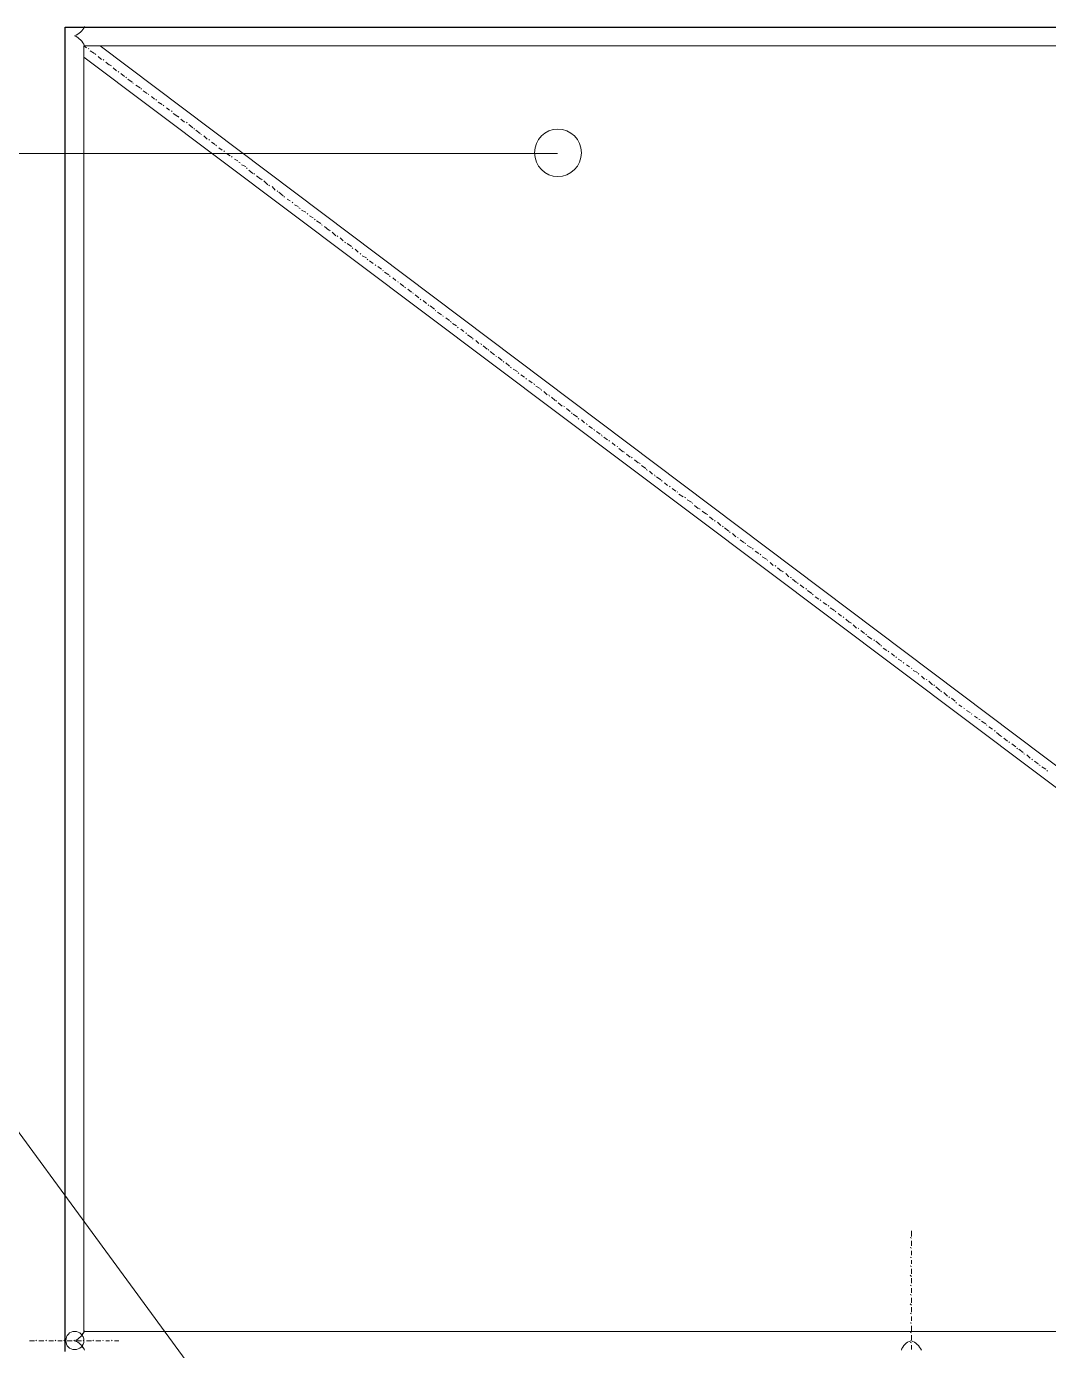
# Model space of a CAD drawing. Header units: millimetres. Extents: x 2928 to 3112, y 1220 to 1280.
# Drawn here: x 3060.5 to 3063.205, y 1250.878 to 1254.38 of the extents above; entities that cross this region are included whole.
import ezdxf

# ---------------------------------------------------------------- set-up
doc = ezdxf.new("R2010")
doc.units = ezdxf.units.MM

msp = doc.modelspace()

# ---------------------------------------------------------------- linework, layer by layer
at = {"color": 7, "linetype": 'Continuous', "lineweight": -2, "true_color": 0x000007}
msp.add_lwpolyline([(3060.60278, 1250.87545), (3060.60278, 1254.3786), (3082.70999, 1254.3786), (3082.70999, 1250.87545)], dxfattribs=at)
at = {"color": 7, "linetype": 'Continuous', "lineweight": 5, "true_color": 0x000007}
for points in [[(3060.6524, 1250.92838), (3060.6524, 1254.32898), (3060.6524, 1254.32898)], [(3060.6954, 1254.32898), (3065.1744, 1250.95815), (3065.1744, 1250.95815)], [(3060.6524, 1254.29921), (3065.14132, 1250.92838), (3065.14132, 1250.92838)]]:
    msp.add_lwpolyline(points, dxfattribs=at)
msp.add_lwpolyline([(3060.6524, 1250.92838), (3065.1744, 1250.92838), (3065.1744, 1254.32898), (3060.6524, 1254.32898)], close=True, dxfattribs=at)
at = {"color": 252, "linetype": 'Continuous', "lineweight": 13, "true_color": 0x989898}
for points in [[(3060.6524, 1254.32898), (3060.65901, 1254.32402), (3060.65901, 1254.32402)], [(3060.66563, 1254.32071), (3060.66398, 1254.32236), (3060.66398, 1254.32236)], [(3060.66894, 1254.31575), (3060.68052, 1254.30913), (3060.68052, 1254.30913)], [(3060.68382, 1254.30582), (3060.68217, 1254.30748), (3060.68217, 1254.30748)], [(3060.69044, 1254.30086), (3060.69871, 1254.29259), (3060.69871, 1254.29259)], [(3060.70533, 1254.29094), (3060.70367, 1254.29259), (3060.70367, 1254.29259)], [(3060.71029, 1254.28598), (3060.72021, 1254.27771), (3060.72021, 1254.27771)], [(3060.72517, 1254.27605), (3060.72186, 1254.27771), (3060.72186, 1254.27771)], [(3060.73013, 1254.27109), (3060.7384, 1254.26282), (3060.7384, 1254.26282)], [(3060.74502, 1254.25951), (3060.74337, 1254.26117), (3060.74337, 1254.26117)], [(3060.74998, 1254.2562), (3060.75991, 1254.24794), (3060.75991, 1254.24794)], [(3060.76487, 1254.24463), (3060.76321, 1254.24628), (3060.76321, 1254.24628)], [(3060.76818, 1254.24132), (3060.77975, 1254.23305), (3060.77975, 1254.23305)], [(3060.78306, 1254.22974), (3060.78141, 1254.2314), (3060.78141, 1254.2314)], [(3060.78968, 1254.22478), (3060.80126, 1254.21816), (3060.80126, 1254.21816)], [(3060.80456, 1254.21486), (3060.80291, 1254.21651), (3060.80291, 1254.21651)], [(3060.80953, 1254.20989), (3060.81945, 1254.20328), (3060.81945, 1254.20328)], [(3060.82441, 1254.19997), (3060.82276, 1254.20162), (3060.82276, 1254.20162)], [(3060.83103, 1254.19501), (3060.8393, 1254.18839), (3060.8393, 1254.18839)], [(3060.84426, 1254.18508), (3060.84261, 1254.18674), (3060.84261, 1254.18674)], [(3060.84922, 1254.18012), (3060.85915, 1254.17351), (3060.85915, 1254.17351)], [(3060.86411, 1254.1702), (3060.86245, 1254.17185), (3060.86245, 1254.17185)], [(3060.87072, 1254.16524), (3060.87899, 1254.15862), (3060.87899, 1254.15862)], [(3060.88561, 1254.15531), (3060.88396, 1254.15697), (3060.88396, 1254.15697)], [(3060.88892, 1254.15035), (3060.9005, 1254.14208), (3060.9005, 1254.14208)], [(3060.9038, 1254.14043), (3060.90215, 1254.14208), (3060.90215, 1254.14208)], [(3060.90877, 1254.13546), (3060.91869, 1254.12719), (3060.91869, 1254.12719)], [(3060.92531, 1254.12554), (3060.92365, 1254.12719), (3060.92365, 1254.12719)], [(3060.93027, 1254.12058), (3060.94019, 1254.11231), (3060.94019, 1254.11231)], [(3060.94515, 1254.109), (3060.9435, 1254.11065), (3060.9435, 1254.11065)], [(3060.94846, 1254.10569), (3060.96004, 1254.09742), (3060.96004, 1254.09742)], [(3060.96335, 1254.09411), (3060.96169, 1254.09577), (3060.96169, 1254.09577)], [(3060.96996, 1254.09081), (3060.97823, 1254.08254), (3060.97823, 1254.08254)], [(3060.98485, 1254.07923), (3060.9832, 1254.08088), (3060.9832, 1254.08088)], [(3060.98981, 1254.07427), (3060.99973, 1254.06765), (3060.99973, 1254.06765)], [(3061.00304, 1254.06434), (3061.00139, 1254.066), (3061.00139, 1254.066)], [(3061.00966, 1254.05938), (3061.01793, 1254.05276), (3061.01793, 1254.05276)], [(3061.02454, 1254.04946), (3061.02289, 1254.05111), (3061.02289, 1254.05111)], [(3061.02951, 1254.04449), (3061.03943, 1254.03788), (3061.03943, 1254.03788)], [(3061.04439, 1254.03457), (3061.04274, 1254.03622), (3061.04274, 1254.03622)], [(3061.05101, 1254.02961), (3061.05928, 1254.02465), (3061.05928, 1254.02465)], [(3061.06589, 1254.01968), (3061.06259, 1254.02134), (3061.06259, 1254.02134)], [(3061.0692, 1254.01472), (3061.08078, 1254.00976), (3061.08078, 1254.00976)], [(3061.08409, 1254.0048), (3061.08243, 1254.00645), (3061.08243, 1254.00645)], [(3061.08905, 1253.99984), (3061.09897, 1253.99157), (3061.09897, 1253.99157)], [(3061.10394, 1253.98991), (3061.10228, 1253.99157), (3061.10228, 1253.99157)], [(3061.1089, 1253.98495), (3061.12048, 1253.97668), (3061.12048, 1253.97668)], [(3061.12378, 1253.97503), (3061.12213, 1253.97668), (3061.12213, 1253.97668)], [(3061.12875, 1253.97172), (3061.13867, 1253.9618), (3061.13867, 1253.9618)], [(3061.14363, 1253.95849), (3061.14198, 1253.96014), (3061.14198, 1253.96014)], [(3061.15025, 1253.95683), (3061.15852, 1253.94691), (3061.15852, 1253.94691)], [(3061.16513, 1253.9436), (3061.16348, 1253.94526), (3061.16348, 1253.94526)], [(3061.16844, 1253.94195), (3061.18002, 1253.93202), (3061.18002, 1253.93202)], [(3061.18333, 1253.92872), (3061.18167, 1253.93037), (3061.18167, 1253.93037)], [(3061.18994, 1253.92375), (3061.19821, 1253.91879), (3061.19821, 1253.91879)], [(3061.20483, 1253.91383), (3061.20318, 1253.91548), (3061.20318, 1253.91548)], [(3061.20979, 1253.90887), (3061.21972, 1253.90391), (3061.21972, 1253.90391)], [(3061.22468, 1253.89894), (3061.22137, 1253.9006), (3061.22137, 1253.9006)], [(3061.22799, 1253.89398), (3061.23956, 1253.88902), (3061.23956, 1253.88902)], [(3061.24453, 1253.88406), (3061.24287, 1253.88571), (3061.24287, 1253.88571)], [(3061.24949, 1253.8791), (3061.25941, 1253.87413), (3061.25941, 1253.87413)], [(3061.26437, 1253.86917), (3061.26272, 1253.87083), (3061.26272, 1253.87083)], [(3061.26768, 1253.86586), (3061.27926, 1253.85925), (3061.27926, 1253.85925)], [(3061.28257, 1253.85429), (3061.28091, 1253.85594), (3061.28091, 1253.85594)], [(3061.28918, 1253.85098), (3061.30076, 1253.84105), (3061.30076, 1253.84105)], [(3061.30407, 1253.8394), (3061.30241, 1253.84105), (3061.30241, 1253.84105)], [(3061.30903, 1253.83609), (3061.31895, 1253.82617), (3061.31895, 1253.82617)], [(3061.32392, 1253.82451), (3061.32226, 1253.82617), (3061.32226, 1253.82617)], [(3061.33053, 1253.82121), (3061.3388, 1253.81294), (3061.3388, 1253.81294)], [(3061.34542, 1253.80797), (3061.34211, 1253.80963), (3061.34211, 1253.80963)], [(3061.34873, 1253.80632), (3061.3603, 1253.79805), (3061.3603, 1253.79805)], [(3061.36361, 1253.79309), (3061.36196, 1253.79474), (3061.36196, 1253.79474)], [(3061.37023, 1253.79143), (3061.3785, 1253.78316), (3061.3785, 1253.78316)], [(3061.38511, 1253.7782), (3061.38346, 1253.77986), (3061.38346, 1253.77986)], [(3061.38842, 1253.77324), (3061.4, 1253.76828), (3061.4, 1253.76828)], [(3061.40331, 1253.76332), (3061.40165, 1253.76497), (3061.40165, 1253.76497)], [(3061.40827, 1253.76001), (3061.41819, 1253.75339), (3061.41819, 1253.75339)], [(3061.42481, 1253.74843), (3061.42316, 1253.75008), (3061.42316, 1253.75008)], [(3061.42977, 1253.74512), (3061.4397, 1253.73851), (3061.4397, 1253.73851)], [(3061.44466, 1253.73354), (3061.443, 1253.7352), (3061.443, 1253.7352)], [(3061.44797, 1253.73024), (3061.45954, 1253.72362), (3061.45954, 1253.72362)], [(3061.46285, 1253.71866), (3061.4612, 1253.72031), (3061.4612, 1253.72031)], [(3061.46947, 1253.71535), (3061.47774, 1253.70873), (3061.47774, 1253.70873)], [(3061.48435, 1253.70377), (3061.4827, 1253.70543), (3061.4827, 1253.70543)], [(3061.48932, 1253.70046), (3061.49924, 1253.69219), (3061.49924, 1253.69219)], [(3061.5042, 1253.68889), (3061.50089, 1253.69054), (3061.50089, 1253.69054)], [(3061.50916, 1253.68558), (3061.51909, 1253.67731), (3061.51909, 1253.67731)], [(3061.52405, 1253.674), (3061.5224, 1253.67566), (3061.5224, 1253.67566)], [(3061.52901, 1253.67069), (3061.53894, 1253.66242), (3061.53894, 1253.66242)], [(3061.5439, 1253.65746), (3061.54224, 1253.65912), (3061.54224, 1253.65912)], [(3061.55051, 1253.65581), (3061.55878, 1253.64754), (3061.55878, 1253.64754)], [(3061.5654, 1253.64258), (3061.56374, 1253.64423), (3061.56374, 1253.64423)], [(3061.56871, 1253.64092), (3061.58028, 1253.63265), (3061.58028, 1253.63265)], [(3061.58359, 1253.62769), (3061.58194, 1253.62934), (3061.58194, 1253.62934)], [(3061.58855, 1253.62438), (3061.59848, 1253.61777), (3061.59848, 1253.61777)], [(3061.60344, 1253.6128), (3061.60179, 1253.61446), (3061.60179, 1253.61446)], [(3061.61006, 1253.6095), (3061.61998, 1253.60288), (3061.61998, 1253.60288)], [(3061.62494, 1253.59792), (3061.62163, 1253.59957), (3061.62163, 1253.59957)], [(3061.62825, 1253.59461), (3061.63817, 1253.58799), (3061.63817, 1253.58799)], [(3061.64314, 1253.58303), (3061.64148, 1253.58469), (3061.64148, 1253.58469)], [(3061.64975, 1253.57972), (3061.65802, 1253.57311), (3061.65802, 1253.57311)], [(3061.66464, 1253.56815), (3061.66298, 1253.5698), (3061.66298, 1253.5698)], [(3061.66795, 1253.56484), (3061.67952, 1253.55657), (3061.67952, 1253.55657)], [(3061.68283, 1253.55326), (3061.68118, 1253.55491), (3061.68118, 1253.55491)], [(3061.68945, 1253.54995), (3061.69772, 1253.54168), (3061.69772, 1253.54168)], [(3061.70433, 1253.53837), (3061.70268, 1253.54168), (3061.70268, 1253.54168)], [(3061.7093, 1253.53507), (3061.71922, 1253.5268), (3061.71922, 1253.5268)], [(3061.72418, 1253.52349), (3061.72253, 1253.5268), (3061.72253, 1253.5268)], [(3061.72749, 1253.52018), (3061.73907, 1253.51191), (3061.73907, 1253.51191)], [(3061.74403, 1253.50695), (3061.74238, 1253.5086), (3061.74238, 1253.5086)], [(3061.74899, 1253.50529), (3061.75892, 1253.49702), (3061.75892, 1253.49702)], [(3061.76388, 1253.49206), (3061.76222, 1253.49372), (3061.76222, 1253.49372)], [(3061.76884, 1253.49041), (3061.77876, 1253.48214), (3061.77876, 1253.48214)], [(3061.78373, 1253.47718), (3061.78042, 1253.47883), (3061.78042, 1253.47883)], [(3061.78869, 1253.47387), (3061.80027, 1253.46725), (3061.80027, 1253.46725)], [(3061.80357, 1253.46229), (3061.80192, 1253.46394), (3061.80192, 1253.46394)], [(3061.80854, 1253.45898), (3061.81846, 1253.45237), (3061.81846, 1253.45237)], [(3061.82342, 1253.4474), (3061.82177, 1253.44906), (3061.82177, 1253.44906)], [(3061.83004, 1253.4441), (3061.83831, 1253.43748), (3061.83831, 1253.43748)], [(3061.84492, 1253.43252), (3061.84327, 1253.43583), (3061.84327, 1253.43583)], [(3061.84823, 1253.42921), (3061.85981, 1253.42259), (3061.85981, 1253.42259)], [(3061.86312, 1253.41763), (3061.86146, 1253.42094), (3061.86146, 1253.42094)], [(3061.86973, 1253.41432), (3061.878, 1253.40605), (3061.878, 1253.40605)], [(3061.88462, 1253.40275), (3061.88296, 1253.40605), (3061.88296, 1253.40605)], [(3061.88958, 1253.39944), (3061.8995, 1253.39117), (3061.8995, 1253.39117)], [(3061.90281, 1253.38952), (3061.90116, 1253.39117), (3061.90116, 1253.39117)], [(3061.90777, 1253.38455), (3061.9177, 1253.37628), (3061.9177, 1253.37628)], [(3061.92431, 1253.37463), (3061.92266, 1253.37628), (3061.92266, 1253.37628)], [(3061.92928, 1253.36967), (3061.9392, 1253.3614), (3061.9392, 1253.3614)], [(3061.94416, 1253.35644), (3061.94251, 1253.35809), (3061.94251, 1253.35809)], [(3061.94747, 1253.35478), (3061.95905, 1253.34651), (3061.95905, 1253.34651)], [(3061.96236, 1253.34155), (3061.9607, 1253.3432), (3061.9607, 1253.3432)], [(3061.96897, 1253.3399), (3061.97724, 1253.33163), (3061.97724, 1253.33163)], [(3061.98386, 1253.32666), (3061.9822, 1253.32997), (3061.9822, 1253.32997)], [(3061.98882, 1253.32336), (3061.99874, 1253.31674), (3061.99874, 1253.31674)], [(3062.00371, 1253.31178), (3062.00205, 1253.31509), (3062.00205, 1253.31509)], [(3062.00867, 1253.30847), (3062.01859, 1253.30185), (3062.01859, 1253.30185)], [(3062.02355, 1253.29689), (3062.0219, 1253.3002), (3062.0219, 1253.3002)], [(3062.02852, 1253.29358), (3062.03844, 1253.28697), (3062.03844, 1253.28697)], [(3062.0434, 1253.28366), (3062.04175, 1253.28531), (3062.04175, 1253.28531)], [(3062.05002, 1253.2787), (3062.05829, 1253.27208), (3062.05829, 1253.27208)], [(3062.0649, 1253.26877), (3062.06325, 1253.27043), (3062.06325, 1253.27043)], [(3062.06821, 1253.26381), (3062.07979, 1253.25554), (3062.07979, 1253.25554)], [(3062.0831, 1253.25389), (3062.08144, 1253.25554), (3062.08144, 1253.25554)], [(3062.08806, 1253.24893), (3062.09798, 1253.24066), (3062.09798, 1253.24066)], [(3062.10295, 1253.239), (3062.10129, 1253.24066), (3062.10129, 1253.24066)], [(3062.10956, 1253.23404), (3062.11949, 1253.22577), (3062.11949, 1253.22577)], [(3062.12445, 1253.22412), (3062.12114, 1253.22577), (3062.12114, 1253.22577)], [(3062.12776, 1253.21915), (3062.13933, 1253.21088), (3062.13933, 1253.21088)], [(3062.14264, 1253.20592), (3062.14099, 1253.20923), (3062.14099, 1253.20923)], [(3062.14926, 1253.20427), (3062.15753, 1253.196), (3062.15753, 1253.196)], [(3062.16414, 1253.19104), (3062.16249, 1253.19434), (3062.16249, 1253.19434)], [(3062.16745, 1253.18938), (3062.17903, 1253.18111), (3062.17903, 1253.18111)], [(3062.18234, 1253.1778), (3062.18068, 1253.17946), (3062.18068, 1253.17946)], [(3062.18895, 1253.17284), (3062.19722, 1253.16623), (3062.19722, 1253.16623)], [(3062.20384, 1253.16292), (3062.20218, 1253.16457), (3062.20218, 1253.16457)], [(3062.2088, 1253.15796), (3062.21872, 1253.15134), (3062.21872, 1253.15134)], [(3062.22369, 1253.14803), (3062.22203, 1253.14969), (3062.22203, 1253.14969)], [(3062.22699, 1253.14307), (3062.23857, 1253.13645), (3062.23857, 1253.13645)], [(3062.24519, 1253.13315), (3062.24188, 1253.1348), (3062.24188, 1253.1348)], [(3062.2485, 1253.12818), (3062.26007, 1253.12157), (3062.26007, 1253.12157)], [(3062.26338, 1253.11826), (3062.26173, 1253.11991), (3062.26173, 1253.11991)], [(3062.26834, 1253.1133), (3062.27827, 1253.10503), (3062.27827, 1253.10503)], [(3062.28323, 1253.10338), (3062.27992, 1253.10503), (3062.27992, 1253.10503)], [(3062.28819, 1253.09841), (3062.29977, 1253.09014), (3062.29977, 1253.09014)], [(3062.30308, 1253.08849), (3062.30142, 1253.09014), (3062.30142, 1253.09014)], [(3062.30804, 1253.08353), (3062.31796, 1253.07526), (3062.31796, 1253.07526)], [(3062.32293, 1253.07195), (3062.32127, 1253.0736), (3062.32127, 1253.0736)], [(3062.32954, 1253.06864), (3062.33781, 1253.06037), (3062.33781, 1253.06037)], [(3062.34443, 1253.05706), (3062.34277, 1253.05872), (3062.34277, 1253.05872)], [(3062.34774, 1253.05376), (3062.35931, 1253.04549), (3062.35931, 1253.04549)], [(3062.36262, 1253.04218), (3062.36097, 1253.04383), (3062.36097, 1253.04383)], [(3062.36924, 1253.03887), (3062.37751, 1253.0306), (3062.37751, 1253.0306)], [(3062.38412, 1253.02729), (3062.38247, 1253.02895), (3062.38247, 1253.02895)], [(3062.38909, 1253.02233), (3062.39901, 1253.01571), (3062.39901, 1253.01571)], [(3062.40397, 1253.01241), (3062.40066, 1253.01406), (3062.40066, 1253.01406)], [(3062.40728, 1253.00744), (3062.41886, 1253.00083), (3062.41886, 1253.00083)], [(3062.42382, 1252.99752), (3062.42216, 1252.99917), (3062.42216, 1252.99917)], [(3062.42878, 1252.99256), (3062.4387, 1252.98594), (3062.4387, 1252.98594)], [(3062.44367, 1252.98263), (3062.44201, 1252.98429), (3062.44201, 1252.98429)], [(3062.44697, 1252.97767), (3062.45855, 1252.97106), (3062.45855, 1252.97106)], [(3062.46186, 1252.96775), (3062.46021, 1252.9694), (3062.46021, 1252.9694)], [(3062.46848, 1252.96279), (3062.47675, 1252.95452), (3062.47675, 1252.95452)], [(3062.48336, 1252.95286), (3062.48171, 1252.95452), (3062.48171, 1252.95452)], [(3062.48832, 1252.9479), (3062.49825, 1252.93963), (3062.49825, 1252.93963)], [(3062.50321, 1252.93798), (3062.50156, 1252.93963), (3062.50156, 1252.93963)], [(3062.50983, 1252.93301), (3062.5181, 1252.92474), (3062.5181, 1252.92474)], [(3062.52471, 1252.92144), (3062.5214, 1252.92309), (3062.5214, 1252.92309)], [(3062.52802, 1252.91813), (3062.53794, 1252.90986), (3062.53794, 1252.90986)], [(3062.54291, 1252.90655), (3062.54125, 1252.9082), (3062.54125, 1252.9082)], [(3062.54787, 1252.90324), (3062.55779, 1252.89497), (3062.55779, 1252.89497)], [(3062.56441, 1252.89166), (3062.56275, 1252.89332), (3062.56275, 1252.89332)], [(3062.56772, 1252.88836), (3062.57929, 1252.88009), (3062.57929, 1252.88009)], [(3062.5826, 1252.87678), (3062.58095, 1252.87843), (3062.58095, 1252.87843)], [(3062.58756, 1252.87182), (3062.59749, 1252.8652), (3062.59749, 1252.8652)], [(3062.60245, 1252.86189), (3062.6008, 1252.86355), (3062.6008, 1252.86355)], [(3062.60907, 1252.85693), (3062.61899, 1252.85031), (3062.61899, 1252.85031)], [(3062.62395, 1252.84701), (3062.6223, 1252.84866), (3062.6223, 1252.84866)], [(3062.62726, 1252.84204), (3062.63884, 1252.83543), (3062.63884, 1252.83543)], [(3062.64215, 1252.83212), (3062.64049, 1252.83377), (3062.64049, 1252.83377)], [(3062.64876, 1252.82716), (3062.65703, 1252.82054), (3062.65703, 1252.82054)], [(3062.66365, 1252.81724), (3062.66199, 1252.81889), (3062.66199, 1252.81889)], [(3062.66861, 1252.81227), (3062.67853, 1252.804), (3062.67853, 1252.804)], [(3062.6835, 1252.80235), (3062.68019, 1252.804), (3062.68019, 1252.804)], [(3062.68846, 1252.79739), (3062.69673, 1252.78912), (3062.69673, 1252.78912)], [(3062.70334, 1252.78746), (3062.70169, 1252.78912), (3062.70169, 1252.78912)], [(3062.7083, 1252.7825), (3062.71823, 1252.77423), (3062.71823, 1252.77423)], [(3062.72319, 1252.77092), (3062.72154, 1252.77258), (3062.72154, 1252.77258)], [(3062.7265, 1252.76762), (3062.73808, 1252.75935), (3062.73808, 1252.75935)], [(3062.74469, 1252.75604), (3062.74304, 1252.75769), (3062.74304, 1252.75769)], [(3062.748, 1252.75438), (3062.75958, 1252.74446), (3062.75958, 1252.74446)], [(3062.76289, 1252.74115), (3062.76123, 1252.74281), (3062.76123, 1252.74281)], [(3062.76785, 1252.73619), (3062.77777, 1252.72957), (3062.77777, 1252.72957)], [(3062.78273, 1252.72627), (3062.78108, 1252.72792), (3062.78108, 1252.72792)], [(3062.78935, 1252.7213), (3062.79762, 1252.71469), (3062.79762, 1252.71469)], [(3062.80258, 1252.71138), (3062.80093, 1252.71303), (3062.80093, 1252.71303)], [(3062.80754, 1252.70642), (3062.81747, 1252.70146), (3062.81747, 1252.70146)], [(3062.82243, 1252.69649), (3062.82078, 1252.69815), (3062.82078, 1252.69815)], [(3062.82905, 1252.69153), (3062.83732, 1252.68657), (3062.83732, 1252.68657)], [(3062.84393, 1252.68161), (3062.84228, 1252.68326), (3062.84228, 1252.68326)], [(3062.84724, 1252.67665), (3062.85882, 1252.67168), (3062.85882, 1252.67168)], [(3062.86213, 1252.66672), (3062.86047, 1252.66838), (3062.86047, 1252.66838)], [(3062.86874, 1252.66176), (3062.87701, 1252.65349), (3062.87701, 1252.65349)], [(3062.88363, 1252.65184), (3062.88197, 1252.65349), (3062.88197, 1252.65349)], [(3062.88859, 1252.64853), (3062.89851, 1252.6386), (3062.89851, 1252.6386)], [(3062.90348, 1252.63695), (3062.90182, 1252.6386), (3062.90182, 1252.6386)], [(3062.90678, 1252.63364), (3062.91836, 1252.62372), (3062.91836, 1252.62372)], [(3062.92167, 1252.62041), (3062.92002, 1252.62206), (3062.92002, 1252.62206)], [(3062.92829, 1252.61876), (3062.93821, 1252.60883), (3062.93821, 1252.60883)], [(3062.94317, 1252.60552), (3062.94152, 1252.60718), (3062.94152, 1252.60718)], [(3062.94813, 1252.60387), (3062.95806, 1252.5956), (3062.95806, 1252.5956)], [(3062.96137, 1252.59064), (3062.95971, 1252.59229), (3062.95971, 1252.59229)], [(3062.96798, 1252.58568), (3062.97625, 1252.58071), (3062.97625, 1252.58071)], [(3062.98287, 1252.57575), (3062.98121, 1252.57741), (3062.98121, 1252.57741)], [(3062.98783, 1252.57079), (3062.99775, 1252.56583), (3062.99775, 1252.56583)], [(3063.00271, 1252.56087), (3063.00106, 1252.56252), (3063.00106, 1252.56252)], [(3063.00933, 1252.5559), (3063.0176, 1252.55094), (3063.0176, 1252.55094)], [(3063.02422, 1252.54598), (3063.02091, 1252.54763), (3063.02091, 1252.54763)], [(3063.02752, 1252.54267), (3063.0391, 1252.53606), (3063.0391, 1252.53606)], [(3063.04241, 1252.5311), (3063.04076, 1252.53275), (3063.04076, 1252.53275)], [(3063.04737, 1252.52779), (3063.0573, 1252.52117), (3063.0573, 1252.52117)], [(3063.06391, 1252.51621), (3063.06226, 1252.51786), (3063.06226, 1252.51786)], [(3063.06722, 1252.5129), (3063.0788, 1252.50298), (3063.0788, 1252.50298)], [(3063.08211, 1252.50132), (3063.08045, 1252.50298), (3063.08045, 1252.50298)], [(3063.08707, 1252.49802), (3063.09699, 1252.48975), (3063.09699, 1252.48975)], [(3063.10195, 1252.48644), (3063.1003, 1252.48809), (3063.1003, 1252.48809)], [(3063.10857, 1252.48313), (3063.11849, 1252.47486), (3063.11849, 1252.47486)], [(3063.12346, 1252.4699), (3063.1218, 1252.47155), (3063.1218, 1252.47155)], [(3063.12676, 1252.46824), (3063.13834, 1252.45997), (3063.13834, 1252.45997)], [(3063.14165, 1252.45501), (3063.14, 1252.45667), (3063.14, 1252.45667)], [(3063.14827, 1252.45336), (3063.15654, 1252.44509), (3063.15654, 1252.44509)], [(3063.16315, 1252.44013), (3063.1615, 1252.44178), (3063.1615, 1252.44178)], [(3063.16811, 1252.43682), (3063.17804, 1252.4302), (3063.17804, 1252.4302)], [(3063.183, 1252.42524), (3063.17969, 1252.42689), (3063.17969, 1252.42689)], [(3063.18796, 1252.42193), (3063.19789, 1252.41532), (3063.19789, 1252.41532)], [(3063.20285, 1252.41035), (3063.20119, 1252.41201), (3063.20119, 1252.41201)], [(3062.84228, 1251.17482), (3062.83897, 1251.17648), (3062.83897, 1251.17648)], [(3062.84228, 1251.17979), (3062.84228, 1251.19467), (3062.84228, 1251.19467)], [(3062.84228, 1251.14836), (3062.83897, 1251.15001), (3062.83897, 1251.15001)], [(3062.84228, 1251.15498), (3062.84228, 1251.16821), (3062.84228, 1251.16821)], [(3062.84228, 1251.13017), (3062.84228, 1251.14174), (3062.84228, 1251.14174)], [(3062.84228, 1251.12355), (3062.83897, 1251.12521), (3062.83897, 1251.12521)], [(3062.84228, 1251.1004), (3062.83897, 1251.10205), (3062.83897, 1251.10205)], [(3062.84228, 1251.10701), (3062.84228, 1251.11694), (3062.84228, 1251.11694)], [(3062.84228, 1251.07393), (3062.83897, 1251.07724), (3062.83897, 1251.07724)], [(3062.84228, 1251.08055), (3062.84228, 1251.09378), (3062.84228, 1251.09378)], [(3062.84228, 1251.05574), (3062.84228, 1251.06897), (3062.84228, 1251.06897)], [(3062.84228, 1251.04912), (3062.83897, 1251.05078), (3062.83897, 1251.05078)], [(3062.84228, 1251.03093), (3062.84228, 1251.04251), (3062.84228, 1251.04251)], [(3062.84228, 1251.02431), (3062.83897, 1251.02597), (3062.83897, 1251.02597)], [(3062.84228, 1250.99785), (3062.83897, 1251.00116), (3062.83897, 1251.00116)], [(3062.84228, 1251.00446), (3062.84228, 1251.0177), (3062.84228, 1251.0177)], [(3062.84228, 1250.97469), (3062.83897, 1250.97635), (3062.83897, 1250.97635)], [(3062.84228, 1250.97965), (3062.84228, 1250.99289), (3062.84228, 1250.99289)], [(3062.84228, 1250.9565), (3062.84228, 1250.96808), (3062.84228, 1250.96808)], [(3062.84228, 1250.94988), (3062.83897, 1250.95154), (3062.83897, 1250.95154)], [(3062.84228, 1250.92507), (3062.83897, 1250.92673), (3062.83897, 1250.92673)], [(3062.84228, 1250.93003), (3062.84228, 1250.94327), (3062.84228, 1250.94327)], [(3060.52173, 1250.90357), (3060.5085, 1250.90357), (3060.5085, 1250.90357)], [(3060.52669, 1250.90357), (3060.52504, 1250.90522), (3060.52504, 1250.90522)], [(3060.54654, 1250.90357), (3060.53331, 1250.90357), (3060.53331, 1250.90357)], [(3060.55316, 1250.90357), (3060.5515, 1250.90522), (3060.5515, 1250.90522)], [(3060.57135, 1250.90357), (3060.55977, 1250.90357), (3060.55977, 1250.90357)], [(3060.57797, 1250.90357), (3060.57631, 1250.90522), (3060.57631, 1250.90522)], [(3060.59451, 1250.90357), (3060.58293, 1250.90357), (3060.58293, 1250.90357)], [(3060.60112, 1250.90357), (3060.59947, 1250.90522), (3060.59947, 1250.90522)], [(3060.62097, 1250.90357), (3060.60774, 1250.90357), (3060.60774, 1250.90357)], [(3060.62759, 1250.90357), (3060.62593, 1250.90522), (3060.62593, 1250.90522)], [(3060.64578, 1250.90357), (3060.63255, 1250.90357), (3060.63255, 1250.90357)], [(3060.6524, 1250.90357), (3060.65074, 1250.90522), (3060.65074, 1250.90522)], [(3060.67225, 1250.90357), (3060.65901, 1250.90357), (3060.65901, 1250.90357)], [(3060.67721, 1250.90357), (3060.67555, 1250.90522), (3060.67555, 1250.90522)], [(3060.69706, 1250.90357), (3060.68382, 1250.90357), (3060.68382, 1250.90357)], [(3060.70367, 1250.90357), (3060.70202, 1250.90522), (3060.70202, 1250.90522)], [(3060.72021, 1250.90357), (3060.71029, 1250.90357), (3060.71029, 1250.90357)], [(3060.72683, 1250.90357), (3060.72517, 1250.90522), (3060.72517, 1250.90522)], [(3060.74502, 1250.90357), (3060.73344, 1250.90357), (3060.73344, 1250.90357)], [(3062.84228, 1250.89861), (3062.83897, 1250.90026), (3062.83897, 1250.90026)], [(3062.84228, 1250.90522), (3062.84228, 1250.91846), (3062.84228, 1250.91846)], [(3062.84228, 1250.88041), (3062.84228, 1250.89199), (3062.84228, 1250.89199)]]:
    msp.add_lwpolyline(points, dxfattribs=at)
at = {"color": 253, "linetype": 'Continuous', "lineweight": 5, "true_color": 0x9a9a9a}
for points in [[(3061.90612, 1254.04449), (3059.40364, 1254.04449), (3059.08938, 1254.04449)], [(3061.49262, 1250.07327), (3059.61535, 1252.63364), (3057.834, 1252.63364)]]:
    msp.add_lwpolyline(points, dxfattribs=at)
at = {"color": 7, "linetype": 'Continuous', "lineweight": 5, "true_color": 0x000007}
for points in [[(3060.62759, 1254.35544), (3060.63917, 1254.36041), (3060.64909, 1254.36868), (3060.65405, 1254.38025)], [(3060.65405, 1254.32898), (3060.64909, 1254.34056), (3060.63917, 1254.35048), (3060.62759, 1254.35544)], [(3060.62759, 1250.90357), (3060.63917, 1250.90853), (3060.64909, 1250.91846), (3060.65405, 1250.93003)], [(3060.64744, 1250.92011), (3060.65074, 1250.92342), (3060.6524, 1250.92673), (3060.65405, 1250.93003)], [(3060.65405, 1250.87876), (3060.64909, 1250.89034), (3060.63917, 1250.90026), (3060.62759, 1250.90357)], [(3062.84062, 1250.90357), (3062.82905, 1250.90026), (3062.81912, 1250.89034), (3062.81581, 1250.87876)], [(3062.86874, 1250.87876), (3062.86378, 1250.89034), (3062.85386, 1250.90026), (3062.84228, 1250.90357)], [(3060.65405, 1250.87876), (3060.6524, 1250.88207), (3060.65074, 1250.88538), (3060.64744, 1250.88868)]]:
    msp.add_open_spline(points, degree=3, dxfattribs=at)
at = {"color": 253, "linetype": 'Continuous', "lineweight": 5, "true_color": 0x9a9a9a}
msp.add_open_spline([(3061.96897, 1254.04615), (3061.96897, 1254.08088), (3061.94085, 1254.109), (3061.90612, 1254.109), (3061.90612, 1254.109), (3061.87304, 1254.109), (3061.84492, 1254.08088), (3061.84492, 1254.04615), (3061.84492, 1254.04615), (3061.84492, 1254.01141), (3061.87304, 1253.9833), (3061.90612, 1253.9833), (3061.90612, 1253.9833), (3061.94085, 1253.9833), (3061.96897, 1254.01141), (3061.96897, 1254.04615)], degree=3, knots=[0, 0, 0, 0, 0.0625, 0.0625, 0.0625, 0.062501, 0.125, 0.125, 0.125, 0.125001, 0.1875, 0.1875, 0.1875, 0.187501, 1, 1, 1, 1], dxfattribs=at)
at = {"color": 7, "linetype": 'Continuous', "lineweight": 20, "true_color": 0x000007}
msp.add_open_spline([(3060.6524, 1250.90357), (3060.6524, 1250.91846), (3060.64082, 1250.92838), (3060.62759, 1250.92838), (3060.62759, 1250.92838), (3060.61436, 1250.92838), (3060.60443, 1250.91846), (3060.60443, 1250.90357), (3060.60443, 1250.90357), (3060.60443, 1250.89034), (3060.61436, 1250.88041), (3060.62759, 1250.88041), (3060.62759, 1250.88041), (3060.64082, 1250.88041), (3060.6524, 1250.89034), (3060.6524, 1250.90357)], degree=3, knots=[0, 0, 0, 0, 0.0625, 0.0625, 0.0625, 0.062501, 0.125, 0.125, 0.125, 0.125001, 0.1875, 0.1875, 0.1875, 0.187501, 1, 1, 1, 1], dxfattribs=at)

doc.saveas('drawing.dxf')
